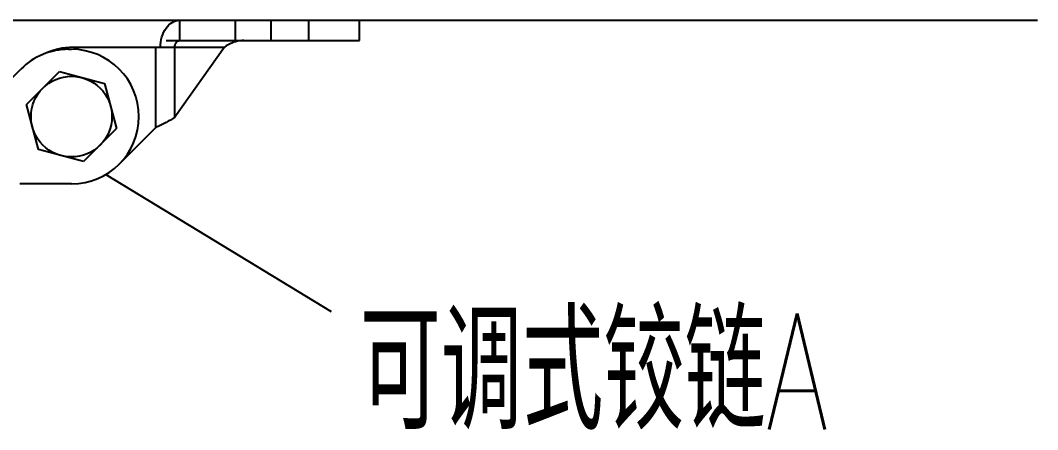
# Model space of a CAD drawing. Extents: x 27938 to 1507990, y 110129 to 923079.
# Drawn here: x 666885 to 670393, y 382533 to 383946 of the extents above; entities that cross this region are included whole.
import ezdxf

# ---------------------------------------------------------------- set-up
doc = ezdxf.new("R2010")
doc.units = 0
doc.header["$LTSCALE"] = 1000
doc.header["$MEASUREMENT"] = 0
doc.layers.add('BZ', color=2, linetype='Continuous')
doc.layers.add('W_DIM', color=4, linetype='Continuous')
doc.styles.get("Standard").update_dxf_attribs({"font": 'gbenor.shx', "bigfont": 'gbcbig.shx'})
doc.styles.add('wwp100', font='txt.shx', dxfattribs={"width": 0.7, "height": 400, "bigfont": 'hztxt.shx'})
doc.dimstyles.get("Standard").update_dxf_attribs({"dimtxt": 0.18, "dimasz": 0.18, "dimexe": 0.18, "dimexo": 0.0625, "dimgap": 0.09, "dimtad": 0, "dimtih": 1, "dimtoh": 1, "dimdec": 4, "dimzin": 0, "dimdsep": 46, "dimtxsty": 'Standard', "dimcen": 0.09, "dimadec": 0, "dimazin": 0, "dimtfac": 1, "dimtdec": 4, "dimtofl": 0, "dimtmove": 0, "dimatfit": 3, "dimfxl": 1, "dimtolj": 1, "dimtzin": 0, "dimarcsym": 0})

msp = doc.modelspace()

# ---------------------------------------------------------------- linework, layer by layer
at = {"linetype": 'Continuous'}
for p, q in [((667433.4, 383946.2), (667433.4, 383876.5)), ((667433.4, 383946.2), (668054.1, 383946.2)), ((667625.5, 383946.2), (667625.5, 383876.5)), ((667748.7, 383946.2), (667748.7, 383876.5)), ((667879.8, 383876.5), (667879.8, 383946.2)), ((668054.1, 383876.5), (668054.1, 383946.2)), ((667387, 383876.5), (667433.4, 383876.5)), ((667433.4, 383876.5), (668054.1, 383876.5)), ((667050.8, 383846.1), (667060.9, 383846.1)), ((667068.1, 383853.3), (667588.1, 383853.3)), ((667351.3, 383575.7), (667351.3, 383853.3)), ((667588.1, 383853.3), (667417, 383611.3)), ((667417, 383611.3), (667417, 383853.3)), ((666518.8, 383410.4), (666886.5, 383778.1)), ((666905.4, 383655.5), (667019.3, 383769.3)), ((667019.3, 383769.3), (667174.7, 383727.6)), ((667174.7, 383727.6), (667216.4, 383572.2)), ((666947.1, 383500), (666905.4, 383655.5)), ((667216.4, 383572.2), (667102.6, 383458.3)), ((667351.3, 383575.7), (667225.2, 383449.5)), ((667102.6, 383458.3), (666947.1, 383500)), ((667060.9, 383381.5), (666882.5, 383381.5))]:
    msp.add_line(p, q, dxfattribs=at)
msp.add_circle((667060.9, 383613.8), 139.4, dxfattribs=at)
for centre, start, end in [((667050.8, 383613.8), 90, 135), ((667068.1, 383621), 90, 117.0003), ((667060.9, 383613.8), 270, 90)]:
    msp.add_arc(centre, 232.3, start, end, dxfattribs=at)
for points, knots in [([(667367.7, 383853.3), (667367.7, 383865.3), (667370.9, 383888.5), (667384.6, 383918.9), (667406, 383940.6), (667424.7, 383946.2), (667433.4, 383946.2)], [0, 0, 0, 0, 0.287969, 0.555344, 0.790533, 1, 1, 1, 1]), ([(667417, 383853.3), (667417, 383859), (667419.2, 383869.6), (667429, 383876.5), (667433.4, 383876.5)], [0, 0, 0, 0, 0.55976, 1, 1, 1, 1]), ([(667626.6, 383872.5), (667622.9, 383871.5), (667609.3, 383866.8), (667596.7, 383859.5), (667588.1, 383853.3)], [0, 0, 0, 0, 0.265236, 1, 1, 1, 1]), ([(667417, 383611.3), (667407.4, 383604.7), (667385.6, 383592.4), (667363.2, 383581.5), (667351.3, 383575.7)], [0, 0, 0, 0, 0.468219, 1, 1, 1, 1])]:
    msp.add_open_spline(points, degree=3, knots=knots, dxfattribs=at)
msp.add_open_spline([(667655, 383876.5), (667645.4, 383876.5), (667635.8, 383875.1), (667626.6, 383872.5)], degree=3, dxfattribs=at)
at = {"layer": 'BZ'}
msp.add_line((660128.6, 383946.2), (670393, 383946.2), dxfattribs=at)

# ---------------------------------------------------------------- texts
at = {"layer": 'W_DIM', "color": 7, "style": 'wwp100', "width": 0.7}
msp.add_text('可调式铰链A', height=400, dxfattribs=at).set_placement((668055.2, 382533.5))

# ---------------------------------------------------------------- leaders
msp.add_leader([(667179.2, 383413.8), (667955.9, 382940.2)], dimstyle='Standard', override={"dimgap": 20, "dimtad": 0})

doc.saveas('drawing.dxf')
